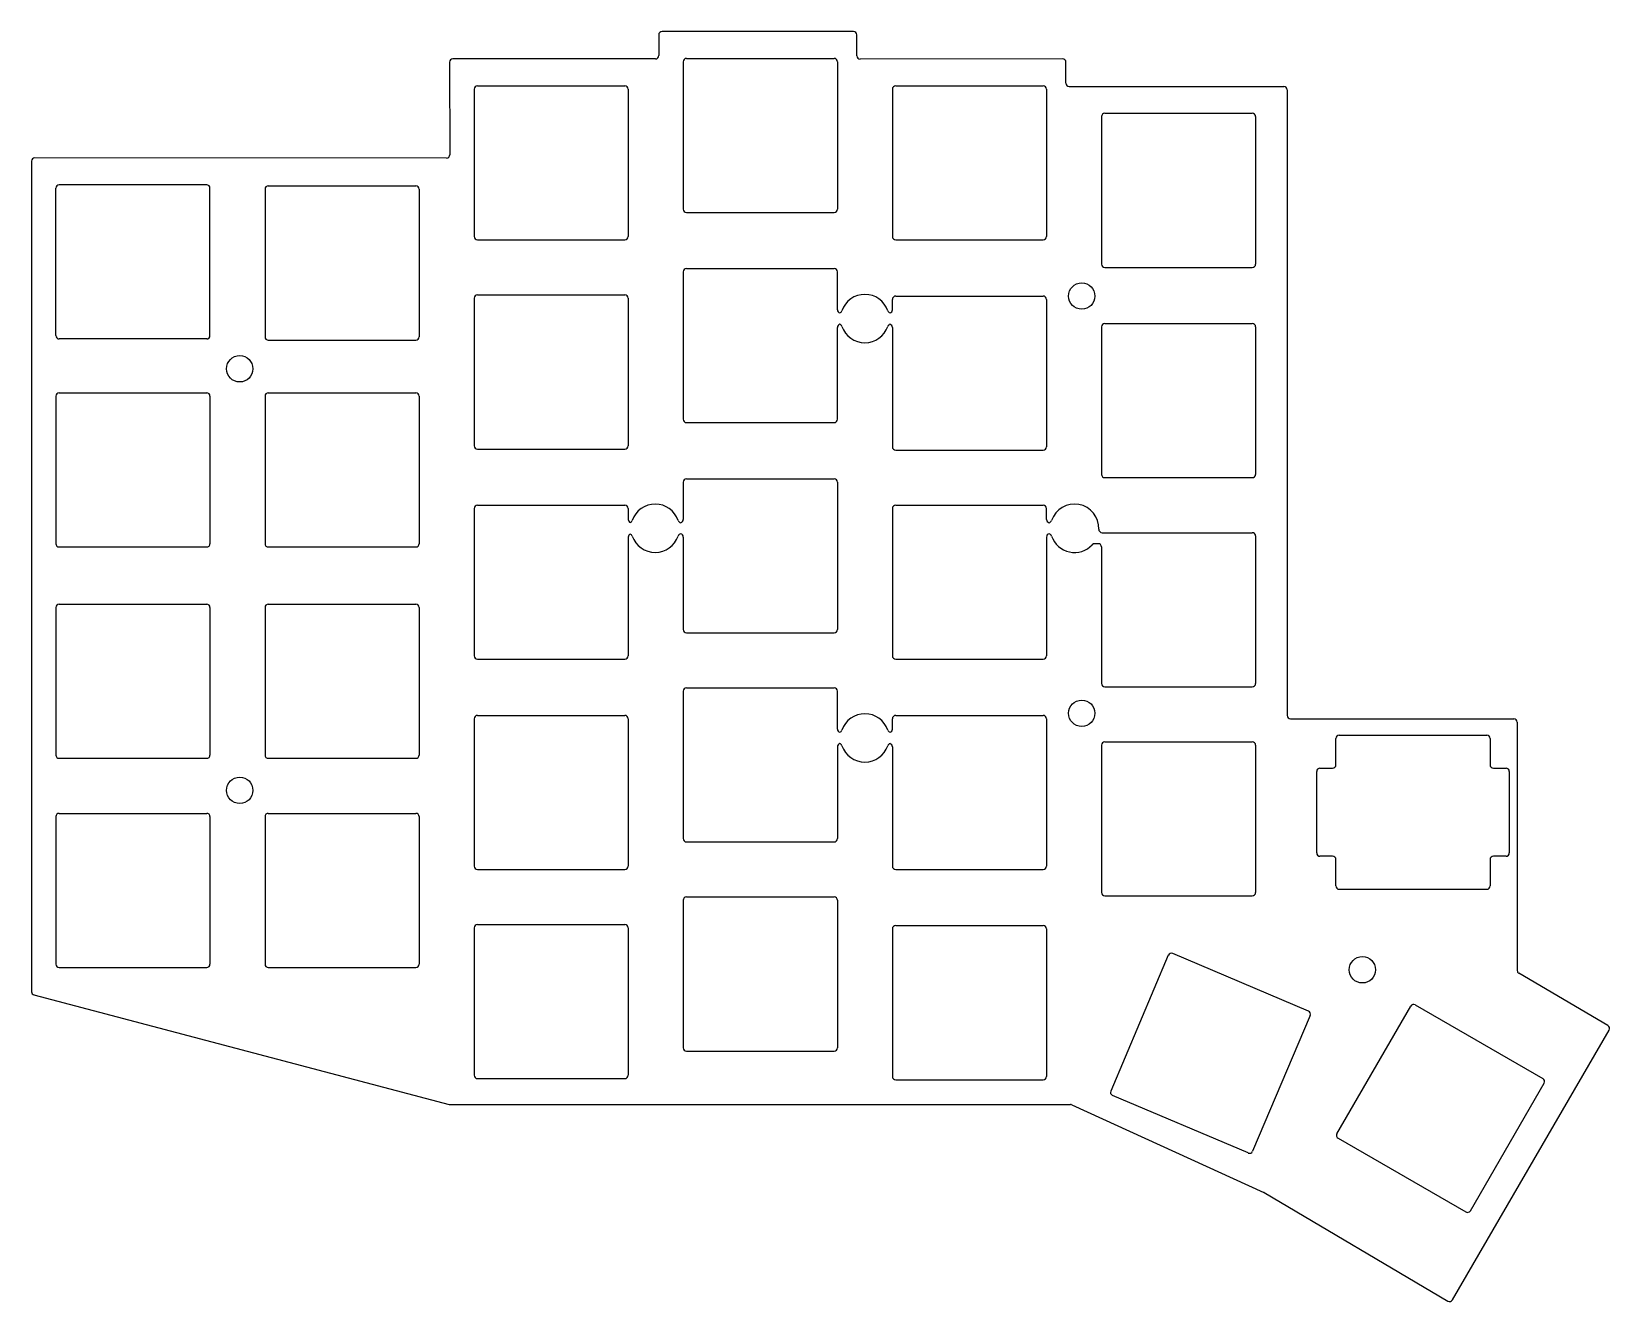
# Model space of a CAD drawing. Extents: x -75 to 69, y -53 to 63.
import ezdxf

# ---------------------------------------------------------------- set-up
doc = ezdxf.new("R2010")
doc.units = 0
doc.header["$MEASUREMENT"] = 0
doc.layers.add('VISIBLE', color=7, linetype='CONTINUOUS')

msp = doc.modelspace()

# ---------------------------------------------------------------- linework, layer by layer
at = {"layer": 'VISIBLE'}
for p, q in [((-17.53, 62.43), (-17.53, 60.54)), ((0.17, 62.73), (-17.23, 62.73)), ((0.47, 60.53), (0.47, 62.43)), ((-17.83, 60.24), (-36.23, 60.24)), ((-15, 60.29), (-1.6, 60.29)), ((19.17, 60.24), (0.77, 60.23)), ((-36.53, 59.94), (-36.51, 51.54)), ((-15.3, 59.99), (-15.3, 46.59)), ((-1.3, 59.99), (-1.3, 46.59)), ((19.47, 58.04), (19.47, 59.94)), ((-34.3, 57.5), (-34.3, 44.1)), ((-34, 57.8), (-20.6, 57.8)), ((-20.3, 57.5), (-20.3, 44.1)), ((3.7, 57.5), (3.7, 44.1)), ((4, 57.8), (17.4, 57.8)), ((17.7, 57.5), (17.7, 44.1)), ((19.77, 57.74), (39.27, 57.74)), ((39.57, 57.44), (39.57, 0.59)), ((22.7, 55), (22.7, 41.6)), ((23, 55.3), (36.4, 55.3)), ((36.7, 55), (36.7, 41.6)), ((-74.51, 50.95), (-74.51, -24.51)), ((-36.81, 51.24), (-74.21, 51.25)), ((-58.6, 48.8), (-72, 48.8)), ((-72.3, 35.1), (-72.3, 48.5)), ((-58.3, 35.1), (-58.3, 48.5)), ((-53.3, 48.4), (-53.3, 35)), ((-53, 48.7), (-39.6, 48.7)), ((-39.3, 48.4), (-39.3, 35)), ((-15, 46.29), (-1.6, 46.29)), ((-34, 43.8), (-20.6, 43.8)), ((4, 43.8), (17.4, 43.8)), ((-15.3, 40.9), (-15.3, 27.5)), ((-15, 41.2), (-1.6, 41.2)), ((-1.3, 37.45), (-1.3, 40.9)), ((23, 41.3), (36.4, 41.3)), ((-34, 38.8), (-20.6, 38.8)), ((-34.3, 38.5), (-34.3, 25.1)), ((-20.3, 38.5), (-20.3, 25.1)), ((3.7, 37.45), (3.7, 38.4)), ((4, 38.7), (17.4, 38.7)), ((17.7, 38.4), (17.7, 25)), ((-1.3, 27.5), (-1.3, 35.85)), ((3.7, 35.85), (3.7, 25)), ((22.7, 35.9), (22.7, 22.5)), ((23, 36.2), (36.4, 36.2)), ((36.7, 35.9), (36.7, 22.5)), ((-58.6, 34.8), (-72, 34.8)), ((-53, 34.7), (-39.6, 34.7)), ((-72.3, 29.6), (-72.3, 16.2)), ((-72, 29.9), (-58.6, 29.9)), ((-58.3, 29.6), (-58.3, 16.2)), ((-53.3, 29.6), (-53.3, 16.2)), ((-53, 29.9), (-39.6, 29.9)), ((-39.3, 29.6), (-39.3, 16.2)), ((-15, 27.2), (-1.6, 27.2)), ((-34, 24.8), (-20.6, 24.8)), ((4, 24.7), (17.4, 24.7)), ((-15.3, 21.8), (-15.3, 18.4)), ((-15, 22.1), (-1.6, 22.1)), ((-1.3, 21.8), (-1.3, 8.4)), ((23, 22.2), (36.4, 22.2)), ((-34.3, 19.4), (-34.3, 6)), ((-34, 19.7), (-20.6, 19.7)), ((-20.3, 19.4), (-20.3, 18.4)), ((3.7, 19.4), (3.7, 6)), ((4, 19.7), (17.4, 19.7)), ((17.7, 18.4), (17.7, 19.4)), ((-72, 15.9), (-58.6, 15.9)), ((-53, 15.9), (-39.6, 15.9)), ((-20.3, 16.8), (-20.3, 6)), ((-15.3, 16.8), (-15.3, 8.4)), ((17.7, 16.8), (17.7, 6)), ((22.4, 16.2), (22.08, 16.2)), ((22.7, 15.9), (22.7, 3.5)), ((22.75, 17.2), (36.4, 17.2)), ((36.7, 16.9), (36.7, 3.5)), ((-72.3, 10.4), (-72.3, -3)), ((-72, 10.7), (-58.6, 10.7)), ((-58.3, 10.4), (-58.3, -3)), ((-53.3, 10.4), (-53.3, -3)), ((-53, 10.7), (-39.6, 10.7)), ((-39.3, 10.4), (-39.3, -3)), ((-15, 8.1), (-1.6, 8.1)), ((-34, 5.7), (-20.6, 5.7)), ((4, 5.7), (17.4, 5.7)), ((-15, 3.1), (-1.6, 3.1)), ((23, 3.2), (36.4, 3.2)), ((-15.3, 2.8), (-15.3, -10.6)), ((-1.3, -0.65), (-1.3, 2.8)), ((-34.3, 0.3), (-34.3, -13.1)), ((-34, 0.6), (-20.6, 0.6)), ((-20.3, 0.3), (-20.3, -13.1)), ((3.7, -0.65), (3.7, 0.3)), ((4, 0.6), (17.4, 0.6)), ((17.7, 0.3), (17.7, -13.1)), ((39.87, 0.29), (60.17, 0.29)), ((44.3, -1.2), (57.7, -1.2)), ((60.47, -0.01), (60.47, -22.57)), ((-1.3, -2.25), (-1.3, -10.6)), ((3.7, -2.25), (3.7, -13.1)), ((22.7, -2.1), (22.7, -15.5)), ((23, -1.8), (36.4, -1.8)), ((36.7, -2.1), (36.7, -15.5)), ((44, -3.9), (44, -1.5)), ((58, -1.5), (58, -3.9)), ((-72, -3.3), (-58.6, -3.3)), ((-53, -3.3), (-39.6, -3.3)), ((42.55, -4.2), (43.7, -4.2)), ((58.3, -4.2), (59.45, -4.2)), ((42.25, -11.9), (42.25, -4.5)), ((59.75, -4.5), (59.75, -11.9)), ((-72.3, -8.6), (-72.3, -22)), ((-72, -8.3), (-58.6, -8.3)), ((-58.3, -8.6), (-58.3, -22)), ((-53.3, -8.6), (-53.3, -22)), ((-53, -8.3), (-39.6, -8.3)), ((-39.3, -8.6), (-39.3, -22)), ((-15, -10.9), (-1.6, -10.9)), ((43.7, -12.2), (42.55, -12.2)), ((44, -14.9), (44, -12.5)), ((58, -12.5), (58, -14.9)), ((59.45, -12.2), (58.3, -12.2)), ((-34, -13.4), (-20.6, -13.4)), ((4, -13.4), (17.4, -13.4)), ((44.3, -15.2), (57.7, -15.2)), ((-15.3, -16.2), (-15.3, -29.6)), ((-15, -15.9), (-1.6, -15.9)), ((-1.3, -16.2), (-1.3, -29.6)), ((23, -15.8), (36.4, -15.8)), ((-34, -18.4), (-20.6, -18.4)), ((4, -18.5), (17.4, -18.5)), ((-34.3, -18.7), (-34.3, -32.1)), ((-20.3, -18.7), (-20.3, -32.1)), ((3.7, -18.8), (3.7, -32.2)), ((17.7, -18.8), (17.7, -32.2)), ((28.77, -21.2), (23.54, -33.53)), ((41.5, -26.27), (29.17, -21.04)), ((-72, -22.3), (-58.6, -22.3)), ((-53, -22.3), (-39.6, -22.3)), ((68.7, -27.58), (60.62, -22.83)), ((-74.29, -24.8), (-36.58, -34.75)), ((51.2, -25.7), (62.8, -32.4)), ((41.66, -26.67), (36.43, -39)), ((44.09, -37.41), (50.79, -25.81)), ((54.59, -52.5), (68.81, -27.99)), ((-15, -29.9), (-1.6, -29.9)), ((-34, -32.4), (-20.6, -32.4)), ((4, -32.5), (17.4, -32.5)), ((56.21, -44.41), (62.91, -32.81)), ((36.03, -39.16), (23.7, -33.93)), ((-36.5, -34.76), (19.89, -34.76)), ((20.01, -34.79), (37.46, -42.75)), ((44.2, -37.82), (55.8, -44.52)), ((37.48, -42.76), (54.18, -52.61))]:
    msp.add_line(p, q, dxfattribs=at)
for centre in [(20.9, 38.7), (-55.6, 32.09), (20.9, 0.79), (-55.6, -6.21), (46.4, -22.51)]:
    msp.add_circle(centre, 1.2, dxfattribs=at)
for centre, radius, start, end in [((-17.23, 62.43), 0.3, 90.0103, 180), ((0.17, 62.43), 0.3, 0, 90.0103), ((-36.23, 59.94), 0.3, 90, 180.1171), ((-17.83, 60.54), 0.3, 270, 0), ((-15, 59.99), 0.3, 90, 180), ((-1.6, 59.99), 0.3, 0, 90), ((0.77, 60.53), 0.3, 180, 270.0249), ((19.17, 59.94), 0.3, 0, 90.0249), ((-34, 57.5), 0.3, 90, 180), ((-20.6, 57.5), 0.3, 0, 90), ((4, 57.5), 0.3, 90, 180), ((17.4, 57.5), 0.3, 0, 90), ((19.77, 58.04), 0.3, 180, 270.0007), ((39.27, 57.44), 0.3, 0.0007, 90.0007), ((23, 55), 0.3, 90, 180), ((36.4, 55), 0.3, 0, 90), ((-74.21, 50.95), 0.3, 89.9858, 180), ((-36.81, 51.54), 0.3, 269.9858, 0.1171), ((-72, 48.5), 0.3, 90, 180), ((-58.6, 48.5), 0.3, 0, 90), ((-53, 48.4), 0.3, 90, 180), ((-39.6, 48.4), 0.3, 0, 90), ((-15, 46.59), 0.3, 180, 270), ((-1.6, 46.59), 0.3, 270, 0), ((-34, 44.1), 0.3, 180, 270), ((-20.6, 44.1), 0.3, 270, 0), ((4, 44.1), 0.3, 180, 270), ((17.4, 44.1), 0.3, 270, 0), ((23, 41.6), 0.3, 180, 270), ((36.4, 41.6), 0.3, 270, 0), ((-15, 40.9), 0.3, 90, 180), ((-1.6, 40.9), 0.3, 0, 90), ((-34, 38.5), 0.3, 90, 180), ((-20.6, 38.5), 0.3, 0, 90), ((1.2, 36.65), 2.2, 18.6629, 161.3371), ((-1, 37.45), 0.3, 180, 253.6857), ((-1.17, 37.45), 0.3, 286.3143, 341.3371), ((3.57, 37.45), 0.3, 198.6629, 253.6857), ((3.4, 37.45), 0.3, 286.3143, 0), ((4, 38.4), 0.3, 90, 180), ((17.4, 38.4), 0.3, 0, 90), ((-1, 35.85), 0.3, 106.3143, 180), ((-1.17, 35.85), 0.3, 18.6629, 73.6857), ((1.2, 36.65), 2.2, 198.6629, 341.3371), ((3.57, 35.85), 0.3, 106.3143, 161.3371), ((3.4, 35.85), 0.3, 0, 73.6857), ((23, 35.9), 0.3, 90, 180), ((36.4, 35.9), 0.3, 0, 90), ((-72, 35.1), 0.3, 180, 270), ((-58.6, 35.1), 0.3, 270, 0), ((-53, 35), 0.3, 180, 270), ((-39.6, 35), 0.3, 270, 0), ((-72, 29.6), 0.3, 90, 180), ((-58.6, 29.6), 0.3, 0, 90), ((-53, 29.6), 0.3, 90, 180), ((-39.6, 29.6), 0.3, 0, 90), ((-15, 27.5), 0.3, 180, 270), ((-1.6, 27.5), 0.3, 270, 0), ((-34, 25.1), 0.3, 180, 270), ((-20.6, 25.1), 0.3, 270, 0), ((4, 25), 0.3, 180, 270), ((17.4, 25), 0.3, 270, 0), ((-15, 21.8), 0.3, 90, 180), ((-1.6, 21.8), 0.3, 0, 90), ((23, 22.5), 0.3, 180, 270), ((36.4, 22.5), 0.3, 270, 0), ((-34, 19.4), 0.3, 90, 180), ((-20.6, 19.4), 0.3, 0, 90), ((-17.85, 17.6), 2.2, 18.6629, 161.3371), ((4, 19.4), 0.3, 90, 180), ((17.4, 19.4), 0.3, 0, 90), ((20.25, 17.6), 2.2, 357.7076, 161.3371), ((-20, 18.4), 0.3, 180, 248.6392), ((-20.22, 18.4), 0.3, 291.3608, 341.3371), ((-15.48, 18.4), 0.3, 198.6629, 258.6049), ((-15.6, 18.4), 0.3, 281.3951, 0), ((18, 18.4), 0.3, 180, 258.6049), ((17.88, 18.4), 0.3, 281.3951, 341.3371), ((22.75, 17.5), 0.3, 177.7076, 270), ((-72, 16.2), 0.3, 180, 270), ((-58.6, 16.2), 0.3, 270, 0), ((-53, 16.2), 0.3, 180, 270), ((-39.6, 16.2), 0.3, 270, 0), ((-20, 16.8), 0.3, 111.3608, 180), ((-20.22, 16.8), 0.3, 18.6629, 68.6392), ((-17.85, 17.6), 2.2, 198.6629, 341.3371), ((-15.48, 16.8), 0.3, 101.3951, 161.3371), ((-15.6, 16.8), 0.3, 0, 78.6049), ((18, 16.8), 0.3, 101.3951, 180), ((17.88, 16.8), 0.3, 18.6629, 78.6049), ((20.25, 17.6), 2.2, 198.6629, 317.1564), ((22.08, 15.9), 0.3, 90, 137.1564), ((22.4, 15.9), 0.3, 0, 90), ((36.4, 16.9), 0.3, 0, 90), ((-72, 10.4), 0.3, 90, 180), ((-58.6, 10.4), 0.3, 0, 90), ((-53, 10.4), 0.3, 90, 180), ((-39.6, 10.4), 0.3, 0, 90), ((-15, 8.4), 0.3, 180, 270), ((-1.6, 8.4), 0.3, 270, 0), ((-34, 6), 0.3, 180, 270), ((-20.6, 6), 0.3, 270, 0), ((4, 6), 0.3, 180, 270), ((17.4, 6), 0.3, 270, 0), ((-15, 2.8), 0.3, 90, 180), ((-1.6, 2.8), 0.3, 0, 90), ((23, 3.5), 0.3, 180, 270), ((36.4, 3.5), 0.3, 270, 0), ((-34, 0.3), 0.3, 90, 180), ((-20.6, 0.3), 0.3, 0, 90), ((1.2, -1.45), 2.2, 18.6629, 161.3371), ((4, 0.3), 0.3, 90, 180), ((17.4, 0.3), 0.3, 0, 90), ((39.87, 0.59), 0.3, 180.0007, 270.0007), ((60.17, -0.01), 0.3, 0.0007, 90.0007), ((-1, -0.65), 0.3, 180, 253.6857), ((-1.17, -0.65), 0.3, 286.3143, 341.3371), ((3.57, -0.65), 0.3, 198.6629, 253.6857), ((3.4, -0.65), 0.3, 286.3143, 0), ((44.3, -1.5), 0.3, 90, 180), ((57.7, -1.5), 0.3, 0, 90), ((-1, -2.25), 0.3, 106.3143, 180), ((-1.17, -2.25), 0.3, 18.6629, 73.6857), ((1.2, -1.45), 2.2, 198.6629, 341.3371), ((3.57, -2.25), 0.3, 106.3143, 161.3371), ((3.4, -2.25), 0.3, 0, 73.6857), ((23, -2.1), 0.3, 90, 180), ((36.4, -2.1), 0.3, 0, 90), ((-72, -3), 0.3, 180, 270), ((-58.6, -3), 0.3, 270, 0), ((-53, -3), 0.3, 180, 270), ((-39.6, -3), 0.3, 270, 0), ((42.55, -4.5), 0.3, 90, 180), ((43.7, -3.9), 0.3, 270, 0), ((58.3, -3.9), 0.3, 180, 270), ((59.45, -4.5), 0.3, 0, 90), ((-72, -8.6), 0.3, 90, 180), ((-58.6, -8.6), 0.3, 0, 90), ((-53, -8.6), 0.3, 90, 180), ((-39.6, -8.6), 0.3, 0, 90), ((-15, -10.6), 0.3, 180, 270), ((-1.6, -10.6), 0.3, 270, 0), ((42.55, -11.9), 0.3, 180, 270), ((43.7, -12.5), 0.3, 0, 90), ((58.3, -12.5), 0.3, 90, 180), ((59.45, -11.9), 0.3, 270, 0), ((-34, -13.1), 0.3, 180, 270), ((-20.6, -13.1), 0.3, 270, 0), ((4, -13.1), 0.3, 180, 270), ((17.4, -13.1), 0.3, 270, 0), ((23, -15.5), 0.3, 180, 270), ((36.4, -15.5), 0.3, 270, 0), ((44.3, -14.9), 0.3, 180, 270), ((57.7, -14.9), 0.3, 270, 0), ((-15, -16.2), 0.3, 90, 180), ((-1.6, -16.2), 0.3, 0, 90), ((-34, -18.7), 0.3, 90, 180), ((-20.6, -18.7), 0.3, 0, 90), ((4, -18.8), 0.3, 90, 180), ((17.4, -18.8), 0.3, 0, 90), ((29.05, -21.31), 0.3, 67, 157), ((-72, -22), 0.3, 180, 270), ((-58.6, -22), 0.3, 270, 0), ((-53, -22), 0.3, 180, 270), ((-39.6, -22), 0.3, 270, 0), ((60.77, -22.57), 0.3, 180.0007, 239.552), ((-74.21, -24.51), 0.3, 180, 255.2139), ((51.05, -25.96), 0.3, 60, 150), ((41.39, -26.55), 0.3, 337, 67), ((68.55, -27.84), 0.3, 329.8805, 59.552), ((-15, -29.6), 0.3, 180, 270), ((-1.6, -29.6), 0.3, 270, 0), ((-34, -32.1), 0.3, 180, 270), ((-20.6, -32.1), 0.3, 270, 0), ((4, -32.2), 0.3, 180, 270), ((17.4, -32.2), 0.3, 270, 0), ((62.65, -32.66), 0.3, 330, 60), ((23.81, -33.65), 0.3, 157, 247), ((-36.5, -34.46), 0.3, 255.2139, 270), ((19.89, -35.06), 0.3, 65.4692, 90), ((44.35, -37.56), 0.3, 150, 240), ((36.15, -38.89), 0.3, 247, 337), ((37.33, -43.02), 0.3, 59.4735, 65.4692), ((55.95, -44.26), 0.3, 240, 330), ((54.33, -52.35), 0.3, 239.4735, 329.8805)]:
    msp.add_arc(centre, radius, start, end, dxfattribs=at)

doc.saveas('drawing.dxf')
